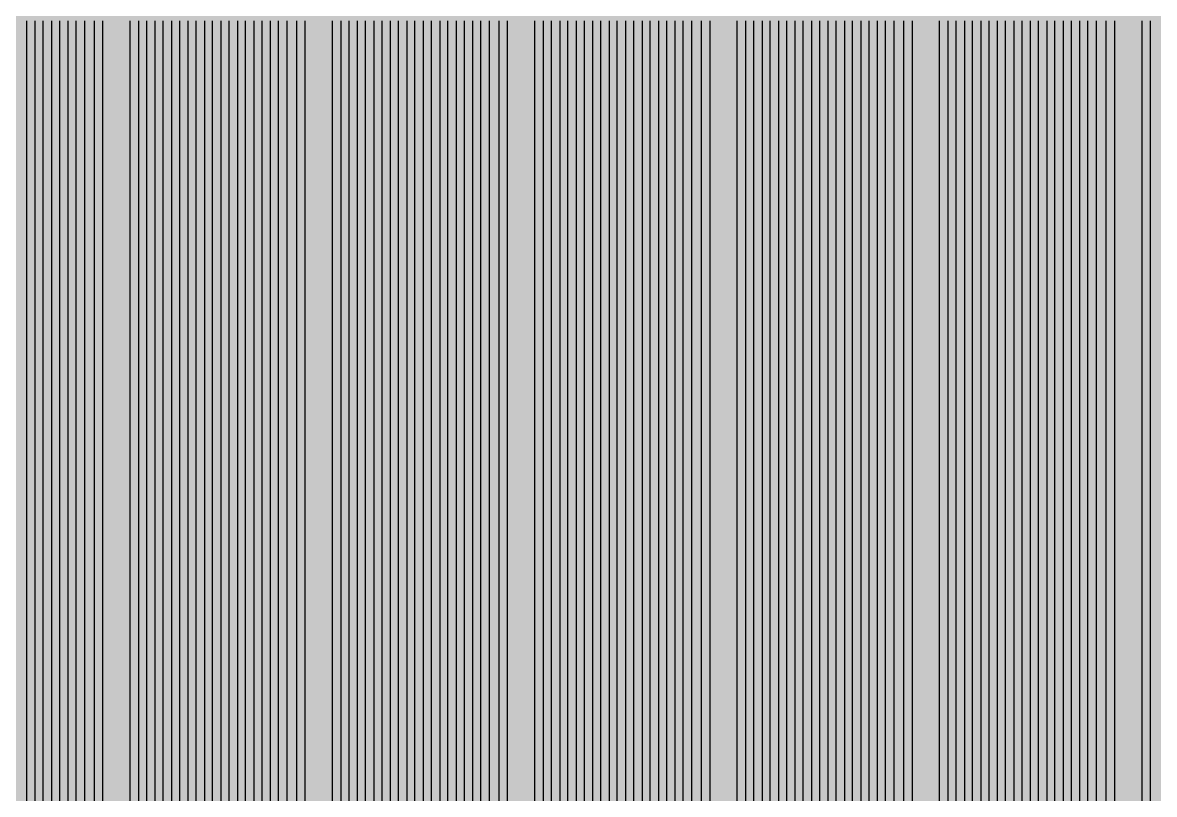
# Model space of a CAD drawing. Header units: metres. Extents: x -7240 to 10960, y -29667 to 1823.
# Drawn here: x 3114 to 3595, y -15561.6 to -15233.6 of the extents above; entities that cross this region are included whole.
import ezdxf

# ---------------------------------------------------------------- set-up
doc = ezdxf.new("R2010")
doc.units = ezdxf.units.M
doc.layers.add('Metal1', color=4, linetype='CONTINUOUS')
doc.layers.add('Polyimide', color=7, linetype='CONTINUOUS')

msp = doc.modelspace()

# ---------------------------------------------------------------- hatches: boundary and pattern name
at = {"layer": 'Polyimide'}
msp.add_hatch(color=7, dxfattribs=at).paths.add_polyline_path([(4088.45, -11806.89), (4098.72, -11851.21), (4115.58, -11893.47), (4138.63, -11932.7), (4167.35, -11967.99), (4201.08, -11998.53), (4239.03, -12023.62), (4280.35, -12042.68), (4349.18, -12073.73), (4413.2, -12113.76), (4471.26, -12162.04), (4522.3, -12217.69), (4565.39, -12279.7), (4599.74, -12346.94), (4624.73, -12418.19), (4639.91, -12492.16), (4645, -12567.5), (4639.91, -12642.84), (4624.73, -12716.8), (4599.74, -12788.06), (4565.39, -12855.3), (4522.3, -12917.31), (4471.26, -12972.96), (4413.2, -13021.24), (4349.18, -13061.27), (4280.35, -13092.32), (4239.03, -13111.38), (4201.08, -13136.47), (4167.35, -13167.01), (4138.63, -13202.3), (4115.58, -13241.52), (4098.72, -13283.78), (4088.45, -13328.11), (4085, -13373.48), (4085, -13567.5), (4099.45, -13861.55), (4142.64, -14152.77), (4214.18, -14438.35), (4313.36, -14715.55), (4439.24, -14981.69), (4590.59, -15234.21), (4765.97, -15470.68), (4963.68, -15688.82), (5181.82, -15886.53), (5418.29, -16061.91), (5670.81, -16213.26), (5936.95, -16339.14), (6214.15, -16438.32), (6499.73, -16509.85), (6790.95, -16553.05), (7085, -16567.5), (9960.38, -16567.5), (10038.79, -16571.35), (10116.45, -16582.87), (10192.6, -16601.95), (10266.52, -16628.4), (10337.49, -16661.96), (10404.83, -16702.32), (10467.89, -16749.09), (10526.06, -16801.81), (10578.78, -16859.98), (10625.55, -16923.04), (10665.91, -16990.38), (10699.48, -17061.35), (10725.93, -17135.27), (10745, -17211.43), (10756.52, -17289.08), (10760.38, -17367.5), (10760.38, -21957.3), (10721.61, -22012.91), (10685.97, -22070.59), (10653.58, -22130.14), (10624.53, -22191.39), (10598.92, -22254.16), (10576.82, -22318.25), (10558.3, -22383.46), (10543.41, -22449.6), (10532.21, -22516.46), (10524.72, -22583.84), (10520.97, -22651.53), (10520.97, -22719.32), (10524.72, -22787.01), (10532.21, -22854.38), (10543.41, -22921.24), (10558.3, -22987.38), (10576.82, -23052.6), (10598.92, -23116.68), (10624.53, -23179.45), (10653.58, -23240.71), (10685.97, -23300.26), (10721.61, -23357.93), (10760.38, -23413.54), (10760.38, -28667.5), (10756.52, -28745.91), (10745, -28823.57), (10725.93, -28899.73), (10699.48, -28973.65), (10665.91, -29044.62), (10625.55, -29111.96), (10578.78, -29175.01), (10526.06, -29233.19), (10467.89, -29285.91), (10404.83, -29332.68), (10337.49, -29373.04), (10266.52, -29406.6), (10192.6, -29433.05), (10116.45, -29452.13), (10038.79, -29463.65), (9960.38, -29467.5), (-6239.63, -29467.5), (-6318.04, -29463.65), (-6395.7, -29452.13), (-6471.85, -29433.05), (-6545.77, -29406.6), (-6616.74, -29373.04), (-6684.08, -29332.68), (-6747.14, -29285.91), (-6805.31, -29233.19), (-6858.03, -29175.01), (-6904.8, -29111.96), (-6945.16, -29044.62), (-6978.73, -28973.65), (-7005.18, -28899.73), (-7024.25, -28823.57), (-7035.77, -28745.91), (-7039.63, -28667.5), (-7039.63, -23426.32), (-6999.36, -23370.07), (-6962.33, -23311.63), (-6928.66, -23251.2), (-6898.45, -23188.96), (-6871.81, -23125.12), (-6848.81, -23059.88), (-6829.53, -22993.44), (-6814.04, -22926.02), (-6802.37, -22857.83), (-6794.57, -22789.09), (-6790.67, -22720.02), (-6790.67, -22650.84), (-6794.57, -22581.77), (-6802.37, -22513.03), (-6814.04, -22444.84), (-6829.53, -22377.42), (-6848.81, -22310.98), (-6871.81, -22245.74), (-6898.45, -22181.89), (-6928.66, -22119.66), (-6962.33, -22059.22), (-6999.36, -22000.79), (-7039.63, -21944.54), (-7039.63, -17367.5), (-7035.77, -17289.08), (-7024.25, -17211.43), (-7005.18, -17135.27), (-6978.73, -17061.35), (-6945.16, -16990.38), (-6904.8, -16923.04), (-6858.03, -16859.98), (-6805.31, -16801.81), (-6747.14, -16749.09), (-6684.08, -16702.32), (-6616.74, -16661.96), (-6545.77, -16628.4), (-6471.85, -16601.95), (-6395.7, -16582.87), (-6318.04, -16571.35), (-6239.63, -16567.5), (-3334, -16567.5), (-3039.95, -16553.05), (-2748.73, -16509.85), (-2463.15, -16438.32), (-2185.95, -16339.14), (-1919.81, -16213.26), (-1667.29, -16061.91), (-1430.82, -15886.53), (-1212.68, -15688.82), (-1014.97, -15470.68), (-839.59, -15234.21), (-688.24, -14981.69), (-562.36, -14715.55), (-463.18, -14438.35), (-391.64, -14152.77), (-348.45, -13861.55), (-334, -13567.5), (-334, -13373.48), (-337.45, -13328.11), (-347.72, -13283.78), (-364.58, -13241.52), (-387.63, -13202.3), (-416.35, -13167.01), (-450.08, -13136.47), (-488.03, -13111.38), (-529.35, -13092.32), (-529.35, -13092.32), (-598.18, -13061.27), (-662.2, -13021.24), (-720.26, -12972.96), (-771.3, -12917.31), (-814.39, -12855.3), (-848.74, -12788.06), (-873.73, -12716.8), (-888.91, -12642.84), (-894, -12567.5), (-888.91, -12492.16), (-873.73, -12418.19), (-848.74, -12346.94), (-814.39, -12279.7), (-771.3, -12217.69), (-720.26, -12162.04), (-662.2, -12113.76), (-598.18, -12073.73), (-529.35, -12042.68), (-488.03, -12023.62), (-450.08, -11998.53), (-416.35, -11967.99), (-387.63, -11932.7), (-364.58, -11893.47), (-347.72, -11851.21), (-337.45, -11806.89), (-334, -11761.52), (-334, -11074.31), (-337.45, -11028.94), (-347.72, -10984.62), (-364.58, -10942.36), (-387.63, -10903.13), (-416.35, -10867.84), (-450.08, -10837.3), (-488.03, -10812.21), (-529.35, -10793.16), (-529.35, -10793.16), (-598.18, -10762.1), (-662.2, -10722.07), (-720.26, -10673.8), (-771.3, -10618.15), (-814.39, -10556.13), (-848.74, -10488.89), (-873.73, -10417.64), (-888.91, -10343.67), (-894, -10268.33), (-888.91, -10192.99), (-873.73, -10119.03), (-848.74, -10047.77), (-814.39, -9980.53), (-771.3, -9918.52), (-720.26, -9862.87), (-662.2, -9814.59), (-598.18, -9774.56), (-529.35, -9743.51), (-488.03, -9724.45), (-450.08, -9699.36), (-416.35, -9668.82), (-387.63, -9633.53), (-364.58, -9594.31), (-347.72, -9552.05), (-337.45, -9507.72), (-334, -9462.35), (-334, -8775.14), (-337.45, -8729.78), (-347.72, -8685.45), (-364.58, -8643.19), (-387.63, -8603.96), (-416.35, -8568.68), (-450.08, -8538.14), (-488.03, -8513.05), (-529.35, -8493.99), (-529.35, -8493.99), (-598.18, -8462.94), (-662.2, -8422.91), (-720.26, -8374.63), (-771.3, -8318.98), (-814.39, -8256.97), (-848.74, -8189.73), (-873.73, -8118.47), (-888.91, -8044.5), (-894, -7969.17), (-888.91, -7893.83), (-873.73, -7819.86), (-848.74, -7748.61), (-814.39, -7681.36), (-771.3, -7619.35), (-720.26, -7563.7), (-662.2, -7515.42), (-598.18, -7475.4), (-529.35, -7444.34), (-529.35, -7444.34), (-488.03, -7425.28), (-450.08, -7400.2), (-416.35, -7369.66), (-387.63, -7334.37), (-364.58, -7295.14), (-347.72, -7252.88), (-337.45, -7208.56), (-334, -7163.19), (-334, -6475.98), (-337.45, -6430.61), (-347.72, -6386.29), (-364.58, -6344.02), (-387.63, -6304.8), (-416.35, -6269.51), (-450.08, -6238.97), (-488.03, -6213.88), (-529.35, -6194.82), (-529.35, -6194.82), (-598.18, -6163.77), (-662.2, -6123.74), (-720.26, -6075.46), (-771.3, -6019.81), (-814.39, -5957.8), (-848.74, -5890.56), (-873.73, -5819.31), (-888.91, -5745.34), (-894, -5670), (-888.91, -5594.66), (-873.73, -5520.69), (-848.74, -5449.44), (-814.39, -5382.2), (-771.3, -5320.19), (-720.26, -5264.54), (-662.2, -5216.26), (-598.18, -5176.23), (-529.35, -5145.18), (-529.35, -5145.18), (-488.03, -5126.12), (-450.08, -5101.03), (-416.35, -5070.49), (-387.63, -5035.2), (-364.58, -4995.98), (-347.72, -4953.71), (-337.45, -4909.39), (-334, -4864.02), (-334, 380), (-334, 1522.5), (-289, 1522.5), (-288.78, 1515.63), (-288.1, 1508.79), (-286.98, 1502.02), (-285.42, 1495.32), (-283.43, 1488.75), (-281.01, 1482.32), (-278.17, 1476.06), (-274.93, 1470), (-271.3, 1464.17), (-267.3, 1458.58), (-262.94, 1453.27), (-258.25, 1448.25), (-253.23, 1443.56), (-247.92, 1439.2), (-242.33, 1435.2), (-236.5, 1431.57), (-230.44, 1428.33), (-224.18, 1425.49), (-217.75, 1423.07), (-211.18, 1421.08), (-204.48, 1419.52), (-197.71, 1418.4), (-190.87, 1417.72), (-184, 1417.5), (-177.13, 1417.72), (-170.29, 1418.4), (-163.52, 1419.52), (-156.82, 1421.08), (-150.25, 1423.07), (-143.82, 1425.49), (-137.56, 1428.33), (-131.5, 1431.57), (-125.67, 1435.2), (-120.08, 1439.2), (-114.77, 1443.56), (-109.75, 1448.25), (-105.06, 1453.27), (-100.7, 1458.58), (-96.7, 1464.17), (-93.07, 1470), (-89.83, 1476.06), (-86.99, 1482.32), (-84.57, 1488.75), (-82.58, 1495.32), (-81.02, 1502.02), (-79.9, 1508.79), (-79.22, 1515.63), (-79, 1522.5), (1786, 1522.5), (3835, 1522.5), (3835.21, 1529.04), (3835.86, 1535.55), (3836.92, 1542.01), (3838.41, 1548.38), (3840.31, 1554.64), (3842.61, 1560.77), (3845.31, 1566.73), (3848.4, 1572.5), (3851.85, 1578.06), (3855.66, 1583.38), (3859.82, 1588.43), (3864.29, 1593.21), (3869.07, 1597.68), (3874.12, 1601.84), (3879.44, 1605.65), (3885, 1609.1), (3890.77, 1612.19), (3896.73, 1614.89), (3902.86, 1617.19), (3909.12, 1619.09), (3915.49, 1620.58), (3921.95, 1621.64), (3928.46, 1622.29), (3935, 1622.5), (3941.54, 1622.29), (3948.05, 1621.64), (3954.51, 1620.58), (3960.88, 1619.09), (3967.14, 1617.19), (3973.27, 1614.89), (3979.23, 1612.19), (3985, 1609.1), (3990.56, 1605.65), (3995.88, 1601.84), (4000.93, 1597.68), (4005.71, 1593.21), (4010.18, 1588.43), (4014.34, 1583.38), (4018.15, 1578.06), (4021.6, 1572.5), (4024.69, 1566.73), (4027.39, 1560.77), (4029.69, 1554.64), (4031.59, 1548.38), (4033.08, 1542.01), (4034.14, 1535.55), (4034.79, 1529.04), (4035, 1522.5), (4085, 1522.5), (4085, 380), (4085, 330), (4085, -4864.02), (4088.45, -4909.39), (4098.72, -4953.71), (4115.58, -4995.98), (4138.63, -5035.2), (4167.35, -5070.49), (4201.08, -5101.03), (4239.03, -5126.12), (4280.35, -5145.18), (4280.35, -5145.18), (4349.18, -5176.23), (4413.2, -5216.26), (4471.26, -5264.54), (4522.3, -5320.19), (4565.39, -5382.2), (4599.74, -5449.44), (4624.73, -5520.69), (4639.91, -5594.66), (4645, -5670), (4639.91, -5745.34), (4624.73, -5819.31), (4599.74, -5890.56), (4565.39, -5957.8), (4522.3, -6019.81), (4471.26, -6075.46), (4413.2, -6123.74), (4349.18, -6163.77), (4280.35, -6194.82), (4239.03, -6213.88), (4201.08, -6238.97), (4167.35, -6269.51), (4138.63, -6304.8), (4115.58, -6344.02), (4098.72, -6386.29), (4088.45, -6430.61), (4085, -6475.98), (4085, -11761.52), (4088.45, -11806.89)])

# ---------------------------------------------------------------- linework, layer by layer
at = {"layer": 'Metal1'}
for points in [[(3115.75, -15575.7), (3115.75, -15552.84), (3115.75, -15529.98), (3115.75, -15507.13), (3115.75, -15484.27), (3115.75, -15461.41), (3115.75, -15438.56), (3115.75, -15415.7), (3115.75, -15392.84), (3115.75, -15369.99), (3115.75, -15347.13), (3115.75, -15324.27), (3115.75, -15301.42), (3115.75, -15278.56), (3115.75, -15255.7), (3115.75, -15232.85)], [(3119.25, -15232.85), (3119.25, -15255.7), (3119.25, -15278.56), (3119.25, -15301.42), (3119.25, -15324.27), (3119.25, -15347.13), (3119.25, -15369.99), (3119.25, -15392.84), (3119.25, -15415.7), (3119.25, -15438.56), (3119.25, -15461.41), (3119.25, -15484.27), (3119.25, -15507.13), (3119.25, -15529.98), (3119.25, -15552.84), (3119.25, -15575.7)], [(3122.75, -15575.7), (3122.75, -15552.84), (3122.75, -15529.98), (3122.75, -15507.13), (3122.75, -15484.27), (3122.75, -15461.41), (3122.75, -15438.56), (3122.75, -15415.7), (3122.75, -15392.84), (3122.75, -15369.99), (3122.75, -15347.13), (3122.75, -15324.27), (3122.75, -15301.42), (3122.75, -15278.56), (3122.75, -15255.7), (3122.75, -15232.85)], [(3126.25, -15232.85), (3126.25, -15255.7), (3126.25, -15278.56), (3126.25, -15301.42), (3126.25, -15324.27), (3126.25, -15347.13), (3126.25, -15369.99), (3126.25, -15392.84), (3126.25, -15415.7), (3126.25, -15438.56), (3126.25, -15461.41), (3126.25, -15484.27), (3126.25, -15507.13), (3126.25, -15529.98), (3126.25, -15552.84), (3126.25, -15575.7)], [(3129.75, -15575.7), (3129.75, -15552.84), (3129.75, -15529.98), (3129.75, -15507.13), (3129.75, -15484.27), (3129.75, -15461.41), (3129.75, -15438.56), (3129.75, -15415.7), (3129.75, -15392.84), (3129.75, -15369.99), (3129.75, -15347.13), (3129.75, -15324.27), (3129.75, -15301.42), (3129.75, -15278.56), (3129.75, -15255.7), (3129.75, -15232.85)], [(3133.25, -15232.85), (3133.25, -15255.7), (3133.25, -15278.56), (3133.25, -15301.42), (3133.25, -15324.27), (3133.25, -15347.13), (3133.25, -15369.99), (3133.25, -15392.84), (3133.25, -15415.7), (3133.25, -15438.56), (3133.25, -15461.41), (3133.25, -15484.27), (3133.25, -15507.13), (3133.25, -15529.98), (3133.25, -15552.84), (3133.25, -15575.7)], [(3136.75, -15575.7), (3136.75, -15552.84), (3136.75, -15529.98), (3136.75, -15507.13), (3136.75, -15484.27), (3136.75, -15461.41), (3136.75, -15438.56), (3136.75, -15415.7), (3136.75, -15392.84), (3136.75, -15369.99), (3136.75, -15347.13), (3136.75, -15324.27), (3136.75, -15301.42), (3136.75, -15278.56), (3136.75, -15255.7), (3136.75, -15232.85)], [(3140.25, -15232.85), (3140.25, -15255.7), (3140.25, -15278.56), (3140.25, -15301.42), (3140.25, -15324.27), (3140.25, -15347.13), (3140.25, -15369.99), (3140.25, -15392.84), (3140.25, -15415.7), (3140.25, -15438.56), (3140.25, -15461.41), (3140.25, -15484.27), (3140.25, -15507.13), (3140.25, -15529.98), (3140.25, -15552.84), (3140.25, -15575.7)], [(3144.5, -15575.7), (3144.5, -15552.84), (3144.5, -15529.98), (3144.5, -15507.13), (3144.5, -15484.27), (3144.5, -15461.41), (3144.5, -15438.56), (3144.5, -15415.7), (3144.5, -15392.84), (3144.5, -15369.99), (3144.5, -15347.13), (3144.5, -15324.27), (3144.5, -15301.42), (3144.5, -15278.56), (3144.5, -15255.7), (3144.5, -15232.85)], [(3148, -15232.85), (3148, -15255.7), (3148, -15278.56), (3148, -15301.42), (3148, -15324.27), (3148, -15347.13), (3148, -15369.99), (3148, -15392.84), (3148, -15415.7), (3148, -15438.56), (3148, -15461.41), (3148, -15484.27), (3148, -15507.13), (3148, -15529.98), (3148, -15552.84), (3148, -15575.7)], [(3159.75, -15575.7), (3159.75, -15552.84), (3159.75, -15529.98), (3159.75, -15507.13), (3159.75, -15484.27), (3159.75, -15461.41), (3159.75, -15438.56), (3159.75, -15415.7), (3159.75, -15392.84), (3159.75, -15369.99), (3159.75, -15347.13), (3159.75, -15324.27), (3159.75, -15301.42), (3159.75, -15278.56), (3159.75, -15255.7), (3159.75, -15232.85)], [(3163.25, -15232.85), (3163.25, -15255.7), (3163.25, -15278.56), (3163.25, -15301.42), (3163.25, -15324.27), (3163.25, -15347.13), (3163.25, -15369.99), (3163.25, -15392.84), (3163.25, -15415.7), (3163.25, -15438.56), (3163.25, -15461.41), (3163.25, -15484.27), (3163.25, -15507.13), (3163.25, -15529.98), (3163.25, -15552.84), (3163.25, -15575.7)], [(3166.75, -15575.7), (3166.75, -15552.84), (3166.75, -15529.98), (3166.75, -15507.13), (3166.75, -15484.27), (3166.75, -15461.41), (3166.75, -15438.56), (3166.75, -15415.7), (3166.75, -15392.84), (3166.75, -15369.99), (3166.75, -15347.13), (3166.75, -15324.27), (3166.75, -15301.42), (3166.75, -15278.56), (3166.75, -15255.7), (3166.75, -15232.85)], [(3170.25, -15232.85), (3170.25, -15255.7), (3170.25, -15278.56), (3170.25, -15301.42), (3170.25, -15324.27), (3170.25, -15347.13), (3170.25, -15369.99), (3170.25, -15392.84), (3170.25, -15415.7), (3170.25, -15438.56), (3170.25, -15461.41), (3170.25, -15484.27), (3170.25, -15507.13), (3170.25, -15529.98), (3170.25, -15552.84), (3170.25, -15575.7)], [(3173.75, -15575.7), (3173.75, -15552.84), (3173.75, -15529.98), (3173.75, -15507.13), (3173.75, -15484.27), (3173.75, -15461.41), (3173.75, -15438.56), (3173.75, -15415.7), (3173.75, -15392.84), (3173.75, -15369.99), (3173.75, -15347.13), (3173.75, -15324.27), (3173.75, -15301.42), (3173.75, -15278.56), (3173.75, -15255.7), (3173.75, -15232.85)], [(3177.25, -15232.85), (3177.25, -15255.7), (3177.25, -15278.56), (3177.25, -15301.42), (3177.25, -15324.27), (3177.25, -15347.13), (3177.25, -15369.99), (3177.25, -15392.84), (3177.25, -15415.7), (3177.25, -15438.56), (3177.25, -15461.41), (3177.25, -15484.27), (3177.25, -15507.13), (3177.25, -15529.98), (3177.25, -15552.84), (3177.25, -15575.7)], [(3180.75, -15575.7), (3180.75, -15552.84), (3180.75, -15529.98), (3180.75, -15507.13), (3180.75, -15484.27), (3180.75, -15461.41), (3180.75, -15438.56), (3180.75, -15415.7), (3180.75, -15392.84), (3180.75, -15369.99), (3180.75, -15347.13), (3180.75, -15324.27), (3180.75, -15301.42), (3180.75, -15278.56), (3180.75, -15255.7), (3180.75, -15232.85)], [(3184.25, -15232.85), (3184.25, -15255.7), (3184.25, -15278.56), (3184.25, -15301.42), (3184.25, -15324.27), (3184.25, -15347.13), (3184.25, -15369.99), (3184.25, -15392.84), (3184.25, -15415.7), (3184.25, -15438.56), (3184.25, -15461.41), (3184.25, -15484.27), (3184.25, -15507.13), (3184.25, -15529.98), (3184.25, -15552.84), (3184.25, -15575.7)], [(3187.75, -15575.7), (3187.75, -15552.84), (3187.75, -15529.98), (3187.75, -15507.13), (3187.75, -15484.27), (3187.75, -15461.41), (3187.75, -15438.56), (3187.75, -15415.7), (3187.75, -15392.84), (3187.75, -15369.99), (3187.75, -15347.13), (3187.75, -15324.27), (3187.75, -15301.42), (3187.75, -15278.56), (3187.75, -15255.7), (3187.75, -15232.85)], [(3191.25, -15232.85), (3191.25, -15255.7), (3191.25, -15278.56), (3191.25, -15301.42), (3191.25, -15324.27), (3191.25, -15347.13), (3191.25, -15369.99), (3191.25, -15392.84), (3191.25, -15415.7), (3191.25, -15438.56), (3191.25, -15461.41), (3191.25, -15484.27), (3191.25, -15507.13), (3191.25, -15529.98), (3191.25, -15552.84), (3191.25, -15575.7)], [(3194.75, -15575.7), (3194.75, -15552.84), (3194.75, -15529.98), (3194.75, -15507.13), (3194.75, -15484.27), (3194.75, -15461.41), (3194.75, -15438.56), (3194.75, -15415.7), (3194.75, -15392.84), (3194.75, -15369.99), (3194.75, -15347.13), (3194.75, -15324.27), (3194.75, -15301.42), (3194.75, -15278.56), (3194.75, -15255.7), (3194.75, -15232.85)], [(3198.25, -15232.85), (3198.25, -15255.7), (3198.25, -15278.56), (3198.25, -15301.42), (3198.25, -15324.27), (3198.25, -15347.13), (3198.25, -15369.99), (3198.25, -15392.84), (3198.25, -15415.7), (3198.25, -15438.56), (3198.25, -15461.41), (3198.25, -15484.27), (3198.25, -15507.13), (3198.25, -15529.98), (3198.25, -15552.84), (3198.25, -15575.7)], [(3201.75, -15575.7), (3201.75, -15552.84), (3201.75, -15529.98), (3201.75, -15507.13), (3201.75, -15484.27), (3201.75, -15461.41), (3201.75, -15438.56), (3201.75, -15415.7), (3201.75, -15392.84), (3201.75, -15369.99), (3201.75, -15347.13), (3201.75, -15324.27), (3201.75, -15301.42), (3201.75, -15278.56), (3201.75, -15255.7), (3201.75, -15232.85)], [(3205.25, -15232.85), (3205.25, -15255.7), (3205.25, -15278.56), (3205.25, -15301.42), (3205.25, -15324.27), (3205.25, -15347.13), (3205.25, -15369.99), (3205.25, -15392.84), (3205.25, -15415.7), (3205.25, -15438.56), (3205.25, -15461.41), (3205.25, -15484.27), (3205.25, -15507.13), (3205.25, -15529.98), (3205.25, -15552.84), (3205.25, -15575.7)], [(3208.75, -15575.7), (3208.75, -15552.84), (3208.75, -15529.98), (3208.75, -15507.13), (3208.75, -15484.27), (3208.75, -15461.41), (3208.75, -15438.56), (3208.75, -15415.7), (3208.75, -15392.84), (3208.75, -15369.99), (3208.75, -15347.13), (3208.75, -15324.27), (3208.75, -15301.42), (3208.75, -15278.56), (3208.75, -15255.7), (3208.75, -15232.85)], [(3212.25, -15232.85), (3212.25, -15255.7), (3212.25, -15278.56), (3212.25, -15301.42), (3212.25, -15324.27), (3212.25, -15347.13), (3212.25, -15369.99), (3212.25, -15392.84), (3212.25, -15415.7), (3212.25, -15438.56), (3212.25, -15461.41), (3212.25, -15484.27), (3212.25, -15507.13), (3212.25, -15529.98), (3212.25, -15552.84), (3212.25, -15575.7)], [(3215.75, -15575.7), (3215.75, -15552.84), (3215.75, -15529.98), (3215.75, -15507.13), (3215.75, -15484.27), (3215.75, -15461.41), (3215.75, -15438.56), (3215.75, -15415.7), (3215.75, -15392.84), (3215.75, -15369.99), (3215.75, -15347.13), (3215.75, -15324.27), (3215.75, -15301.42), (3215.75, -15278.56), (3215.75, -15255.7), (3215.75, -15232.85)], [(3219.25, -15232.85), (3219.25, -15255.7), (3219.25, -15278.56), (3219.25, -15301.42), (3219.25, -15324.27), (3219.25, -15347.13), (3219.25, -15369.99), (3219.25, -15392.84), (3219.25, -15415.7), (3219.25, -15438.56), (3219.25, -15461.41), (3219.25, -15484.27), (3219.25, -15507.13), (3219.25, -15529.98), (3219.25, -15552.84), (3219.25, -15575.7)], [(3222.75, -15575.7), (3222.75, -15552.84), (3222.75, -15529.98), (3222.75, -15507.13), (3222.75, -15484.27), (3222.75, -15461.41), (3222.75, -15438.56), (3222.75, -15415.7), (3222.75, -15392.84), (3222.75, -15369.99), (3222.75, -15347.13), (3222.75, -15324.27), (3222.75, -15301.42), (3222.75, -15278.56), (3222.75, -15255.7), (3222.75, -15232.85)], [(3226.25, -15232.85), (3226.25, -15255.7), (3226.25, -15278.56), (3226.25, -15301.42), (3226.25, -15324.27), (3226.25, -15347.13), (3226.25, -15369.99), (3226.25, -15392.84), (3226.25, -15415.7), (3226.25, -15438.56), (3226.25, -15461.41), (3226.25, -15484.27), (3226.25, -15507.13), (3226.25, -15529.98), (3226.25, -15552.84), (3226.25, -15575.7)], [(3230.5, -15575.7), (3230.5, -15552.84), (3230.5, -15529.98), (3230.5, -15507.13), (3230.5, -15484.27), (3230.5, -15461.41), (3230.5, -15438.56), (3230.5, -15415.7), (3230.5, -15392.84), (3230.5, -15369.99), (3230.5, -15347.13), (3230.5, -15324.27), (3230.5, -15301.42), (3230.5, -15278.56), (3230.5, -15255.7), (3230.5, -15232.85)], [(3234, -15232.85), (3234, -15255.7), (3234, -15278.56), (3234, -15301.42), (3234, -15324.27), (3234, -15347.13), (3234, -15369.99), (3234, -15392.84), (3234, -15415.7), (3234, -15438.56), (3234, -15461.41), (3234, -15484.27), (3234, -15507.13), (3234, -15529.98), (3234, -15552.84), (3234, -15575.7)], [(3245.75, -15575.7), (3245.75, -15552.84), (3245.75, -15529.98), (3245.75, -15507.13), (3245.75, -15484.27), (3245.75, -15461.41), (3245.75, -15438.56), (3245.75, -15415.7), (3245.75, -15392.84), (3245.75, -15369.99), (3245.75, -15347.13), (3245.75, -15324.27), (3245.75, -15301.42), (3245.75, -15278.56), (3245.75, -15255.7), (3245.75, -15232.85)], [(3249.25, -15232.85), (3249.25, -15255.7), (3249.25, -15278.56), (3249.25, -15301.42), (3249.25, -15324.27), (3249.25, -15347.13), (3249.25, -15369.99), (3249.25, -15392.84), (3249.25, -15415.7), (3249.25, -15438.56), (3249.25, -15461.41), (3249.25, -15484.27), (3249.25, -15507.13), (3249.25, -15529.98), (3249.25, -15552.84), (3249.25, -15575.7)], [(3252.75, -15575.7), (3252.75, -15552.84), (3252.75, -15529.98), (3252.75, -15507.13), (3252.75, -15484.27), (3252.75, -15461.41), (3252.75, -15438.56), (3252.75, -15415.7), (3252.75, -15392.84), (3252.75, -15369.99), (3252.75, -15347.13), (3252.75, -15324.27), (3252.75, -15301.42), (3252.75, -15278.56), (3252.75, -15255.7), (3252.75, -15232.85)], [(3256.25, -15232.85), (3256.25, -15255.7), (3256.25, -15278.56), (3256.25, -15301.42), (3256.25, -15324.27), (3256.25, -15347.13), (3256.25, -15369.99), (3256.25, -15392.84), (3256.25, -15415.7), (3256.25, -15438.56), (3256.25, -15461.41), (3256.25, -15484.27), (3256.25, -15507.13), (3256.25, -15529.98), (3256.25, -15552.84), (3256.25, -15575.7)], [(3259.75, -15575.7), (3259.75, -15552.84), (3259.75, -15529.98), (3259.75, -15507.13), (3259.75, -15484.27), (3259.75, -15461.41), (3259.75, -15438.56), (3259.75, -15415.7), (3259.75, -15392.84), (3259.75, -15369.99), (3259.75, -15347.13), (3259.75, -15324.27), (3259.75, -15301.42), (3259.75, -15278.56), (3259.75, -15255.7), (3259.75, -15232.85)], [(3263.25, -15232.85), (3263.25, -15255.7), (3263.25, -15278.56), (3263.25, -15301.42), (3263.25, -15324.27), (3263.25, -15347.13), (3263.25, -15369.99), (3263.25, -15392.84), (3263.25, -15415.7), (3263.25, -15438.56), (3263.25, -15461.41), (3263.25, -15484.27), (3263.25, -15507.13), (3263.25, -15529.98), (3263.25, -15552.84), (3263.25, -15575.7)], [(3266.75, -15575.7), (3266.75, -15552.84), (3266.75, -15529.98), (3266.75, -15507.13), (3266.75, -15484.27), (3266.75, -15461.41), (3266.75, -15438.56), (3266.75, -15415.7), (3266.75, -15392.84), (3266.75, -15369.99), (3266.75, -15347.13), (3266.75, -15324.27), (3266.75, -15301.42), (3266.75, -15278.56), (3266.75, -15255.7), (3266.75, -15232.85)], [(3270.25, -15232.85), (3270.25, -15255.7), (3270.25, -15278.56), (3270.25, -15301.42), (3270.25, -15324.27), (3270.25, -15347.13), (3270.25, -15369.99), (3270.25, -15392.84), (3270.25, -15415.7), (3270.25, -15438.56), (3270.25, -15461.41), (3270.25, -15484.27), (3270.25, -15507.13), (3270.25, -15529.98), (3270.25, -15552.84), (3270.25, -15575.7)], [(3273.75, -15575.7), (3273.75, -15552.84), (3273.75, -15529.98), (3273.75, -15507.13), (3273.75, -15484.27), (3273.75, -15461.41), (3273.75, -15438.56), (3273.75, -15415.7), (3273.75, -15392.84), (3273.75, -15369.99), (3273.75, -15347.13), (3273.75, -15324.27), (3273.75, -15301.42), (3273.75, -15278.56), (3273.75, -15255.7), (3273.75, -15232.85)], [(3277.25, -15232.85), (3277.25, -15255.7), (3277.25, -15278.56), (3277.25, -15301.42), (3277.25, -15324.27), (3277.25, -15347.13), (3277.25, -15369.99), (3277.25, -15392.84), (3277.25, -15415.7), (3277.25, -15438.56), (3277.25, -15461.41), (3277.25, -15484.27), (3277.25, -15507.13), (3277.25, -15529.98), (3277.25, -15552.84), (3277.25, -15575.7)], [(3280.75, -15575.7), (3280.75, -15552.84), (3280.75, -15529.98), (3280.75, -15507.13), (3280.75, -15484.27), (3280.75, -15461.41), (3280.75, -15438.56), (3280.75, -15415.7), (3280.75, -15392.84), (3280.75, -15369.99), (3280.75, -15347.13), (3280.75, -15324.27), (3280.75, -15301.42), (3280.75, -15278.56), (3280.75, -15255.7), (3280.75, -15232.85)], [(3284.25, -15232.85), (3284.25, -15255.7), (3284.25, -15278.56), (3284.25, -15301.42), (3284.25, -15324.27), (3284.25, -15347.13), (3284.25, -15369.99), (3284.25, -15392.84), (3284.25, -15415.7), (3284.25, -15438.56), (3284.25, -15461.41), (3284.25, -15484.27), (3284.25, -15507.13), (3284.25, -15529.98), (3284.25, -15552.84), (3284.25, -15575.7)], [(3287.75, -15575.7), (3287.75, -15552.84), (3287.75, -15529.98), (3287.75, -15507.13), (3287.75, -15484.27), (3287.75, -15461.41), (3287.75, -15438.56), (3287.75, -15415.7), (3287.75, -15392.84), (3287.75, -15369.99), (3287.75, -15347.13), (3287.75, -15324.27), (3287.75, -15301.42), (3287.75, -15278.56), (3287.75, -15255.7), (3287.75, -15232.85)], [(3291.25, -15232.85), (3291.25, -15255.7), (3291.25, -15278.56), (3291.25, -15301.42), (3291.25, -15324.27), (3291.25, -15347.13), (3291.25, -15369.99), (3291.25, -15392.84), (3291.25, -15415.7), (3291.25, -15438.56), (3291.25, -15461.41), (3291.25, -15484.27), (3291.25, -15507.13), (3291.25, -15529.98), (3291.25, -15552.84), (3291.25, -15575.7)], [(3294.75, -15575.7), (3294.75, -15552.84), (3294.75, -15529.98), (3294.75, -15507.13), (3294.75, -15484.27), (3294.75, -15461.41), (3294.75, -15438.56), (3294.75, -15415.7), (3294.75, -15392.84), (3294.75, -15369.99), (3294.75, -15347.13), (3294.75, -15324.27), (3294.75, -15301.42), (3294.75, -15278.56), (3294.75, -15255.7), (3294.75, -15232.85)], [(3298.25, -15232.85), (3298.25, -15255.7), (3298.25, -15278.56), (3298.25, -15301.42), (3298.25, -15324.27), (3298.25, -15347.13), (3298.25, -15369.99), (3298.25, -15392.84), (3298.25, -15415.7), (3298.25, -15438.56), (3298.25, -15461.41), (3298.25, -15484.27), (3298.25, -15507.13), (3298.25, -15529.98), (3298.25, -15552.84), (3298.25, -15575.7)], [(3301.75, -15575.7), (3301.75, -15552.84), (3301.75, -15529.98), (3301.75, -15507.13), (3301.75, -15484.27), (3301.75, -15461.41), (3301.75, -15438.56), (3301.75, -15415.7), (3301.75, -15392.84), (3301.75, -15369.99), (3301.75, -15347.13), (3301.75, -15324.27), (3301.75, -15301.42), (3301.75, -15278.56), (3301.75, -15255.7), (3301.75, -15232.85)], [(3305.25, -15232.85), (3305.25, -15255.7), (3305.25, -15278.56), (3305.25, -15301.42), (3305.25, -15324.27), (3305.25, -15347.13), (3305.25, -15369.99), (3305.25, -15392.84), (3305.25, -15415.7), (3305.25, -15438.56), (3305.25, -15461.41), (3305.25, -15484.27), (3305.25, -15507.13), (3305.25, -15529.98), (3305.25, -15552.84), (3305.25, -15575.7)], [(3308.75, -15575.7), (3308.75, -15552.84), (3308.75, -15529.98), (3308.75, -15507.13), (3308.75, -15484.27), (3308.75, -15461.41), (3308.75, -15438.56), (3308.75, -15415.7), (3308.75, -15392.84), (3308.75, -15369.99), (3308.75, -15347.13), (3308.75, -15324.27), (3308.75, -15301.42), (3308.75, -15278.56), (3308.75, -15255.7), (3308.75, -15232.85)], [(3312.25, -15232.85), (3312.25, -15255.7), (3312.25, -15278.56), (3312.25, -15301.42), (3312.25, -15324.27), (3312.25, -15347.13), (3312.25, -15369.99), (3312.25, -15392.84), (3312.25, -15415.7), (3312.25, -15438.56), (3312.25, -15461.41), (3312.25, -15484.27), (3312.25, -15507.13), (3312.25, -15529.98), (3312.25, -15552.84), (3312.25, -15575.7)], [(3316.5, -15575.7), (3316.5, -15552.84), (3316.5, -15529.98), (3316.5, -15507.13), (3316.5, -15484.27), (3316.5, -15461.41), (3316.5, -15438.56), (3316.5, -15415.7), (3316.5, -15392.84), (3316.5, -15369.99), (3316.5, -15347.13), (3316.5, -15324.27), (3316.5, -15301.42), (3316.5, -15278.56), (3316.5, -15255.7), (3316.5, -15232.85)], [(3320, -15232.85), (3320, -15255.7), (3320, -15278.56), (3320, -15301.42), (3320, -15324.27), (3320, -15347.13), (3320, -15369.99), (3320, -15392.84), (3320, -15415.7), (3320, -15438.56), (3320, -15461.41), (3320, -15484.27), (3320, -15507.13), (3320, -15529.98), (3320, -15552.84), (3320, -15575.7)], [(3331.75, -15575.7), (3331.75, -15552.84), (3331.75, -15529.98), (3331.75, -15507.13), (3331.75, -15484.27), (3331.75, -15461.41), (3331.75, -15438.56), (3331.75, -15415.7), (3331.75, -15392.84), (3331.75, -15369.99), (3331.75, -15347.13), (3331.75, -15324.27), (3331.75, -15301.42), (3331.75, -15278.56), (3331.75, -15255.7), (3331.75, -15232.85)], [(3335.25, -15232.85), (3335.25, -15255.7), (3335.25, -15278.56), (3335.25, -15301.42), (3335.25, -15324.27), (3335.25, -15347.13), (3335.25, -15369.99), (3335.25, -15392.84), (3335.25, -15415.7), (3335.25, -15438.56), (3335.25, -15461.41), (3335.25, -15484.27), (3335.25, -15507.13), (3335.25, -15529.98), (3335.25, -15552.84), (3335.25, -15575.7)], [(3338.75, -15575.7), (3338.75, -15552.84), (3338.75, -15529.98), (3338.75, -15507.13), (3338.75, -15484.27), (3338.75, -15461.41), (3338.75, -15438.56), (3338.75, -15415.7), (3338.75, -15392.84), (3338.75, -15369.99), (3338.75, -15347.13), (3338.75, -15324.27), (3338.75, -15301.42), (3338.75, -15278.56), (3338.75, -15255.7), (3338.75, -15232.85)], [(3342.25, -15232.85), (3342.25, -15255.7), (3342.25, -15278.56), (3342.25, -15301.42), (3342.25, -15324.27), (3342.25, -15347.13), (3342.25, -15369.99), (3342.25, -15392.84), (3342.25, -15415.7), (3342.25, -15438.56), (3342.25, -15461.41), (3342.25, -15484.27), (3342.25, -15507.13), (3342.25, -15529.98), (3342.25, -15552.84), (3342.25, -15575.7)], [(3345.75, -15575.7), (3345.75, -15552.84), (3345.75, -15529.98), (3345.75, -15507.13), (3345.75, -15484.27), (3345.75, -15461.41), (3345.75, -15438.56), (3345.75, -15415.7), (3345.75, -15392.84), (3345.75, -15369.99), (3345.75, -15347.13), (3345.75, -15324.27), (3345.75, -15301.42), (3345.75, -15278.56), (3345.75, -15255.7), (3345.75, -15232.85)], [(3349.25, -15232.85), (3349.25, -15255.7), (3349.25, -15278.56), (3349.25, -15301.42), (3349.25, -15324.27), (3349.25, -15347.13), (3349.25, -15369.99), (3349.25, -15392.84), (3349.25, -15415.7), (3349.25, -15438.56), (3349.25, -15461.41), (3349.25, -15484.27), (3349.25, -15507.13), (3349.25, -15529.98), (3349.25, -15552.84), (3349.25, -15575.7)], [(3352.75, -15575.7), (3352.75, -15552.84), (3352.75, -15529.98), (3352.75, -15507.13), (3352.75, -15484.27), (3352.75, -15461.41), (3352.75, -15438.56), (3352.75, -15415.7), (3352.75, -15392.84), (3352.75, -15369.99), (3352.75, -15347.13), (3352.75, -15324.27), (3352.75, -15301.42), (3352.75, -15278.56), (3352.75, -15255.7), (3352.75, -15232.85)], [(3356.25, -15232.85), (3356.25, -15255.7), (3356.25, -15278.56), (3356.25, -15301.42), (3356.25, -15324.27), (3356.25, -15347.13), (3356.25, -15369.99), (3356.25, -15392.84), (3356.25, -15415.7), (3356.25, -15438.56), (3356.25, -15461.41), (3356.25, -15484.27), (3356.25, -15507.13), (3356.25, -15529.98), (3356.25, -15552.84), (3356.25, -15575.7)], [(3359.75, -15575.7), (3359.75, -15552.84), (3359.75, -15529.98), (3359.75, -15507.13), (3359.75, -15484.27), (3359.75, -15461.41), (3359.75, -15438.56), (3359.75, -15415.7), (3359.75, -15392.84), (3359.75, -15369.99), (3359.75, -15347.13), (3359.75, -15324.27), (3359.75, -15301.42), (3359.75, -15278.56), (3359.75, -15255.7), (3359.75, -15232.85)], [(3363.25, -15232.85), (3363.25, -15255.7), (3363.25, -15278.56), (3363.25, -15301.42), (3363.25, -15324.27), (3363.25, -15347.13), (3363.25, -15369.99), (3363.25, -15392.84), (3363.25, -15415.7), (3363.25, -15438.56), (3363.25, -15461.41), (3363.25, -15484.27), (3363.25, -15507.13), (3363.25, -15529.98), (3363.25, -15552.84), (3363.25, -15575.7)], [(3366.75, -15575.7), (3366.75, -15552.84), (3366.75, -15529.98), (3366.75, -15507.13), (3366.75, -15484.27), (3366.75, -15461.41), (3366.75, -15438.56), (3366.75, -15415.7), (3366.75, -15392.84), (3366.75, -15369.99), (3366.75, -15347.13), (3366.75, -15324.27), (3366.75, -15301.42), (3366.75, -15278.56), (3366.75, -15255.7), (3366.75, -15232.85)], [(3370.25, -15232.85), (3370.25, -15255.7), (3370.25, -15278.56), (3370.25, -15301.42), (3370.25, -15324.27), (3370.25, -15347.13), (3370.25, -15369.99), (3370.25, -15392.84), (3370.25, -15415.7), (3370.25, -15438.56), (3370.25, -15461.41), (3370.25, -15484.27), (3370.25, -15507.13), (3370.25, -15529.98), (3370.25, -15552.84), (3370.25, -15575.7)], [(3373.75, -15575.7), (3373.75, -15552.84), (3373.75, -15529.98), (3373.75, -15507.13), (3373.75, -15484.27), (3373.75, -15461.41), (3373.75, -15438.56), (3373.75, -15415.7), (3373.75, -15392.84), (3373.75, -15369.99), (3373.75, -15347.13), (3373.75, -15324.27), (3373.75, -15301.42), (3373.75, -15278.56), (3373.75, -15255.7), (3373.75, -15232.85)], [(3377.25, -15232.85), (3377.25, -15255.7), (3377.25, -15278.56), (3377.25, -15301.42), (3377.25, -15324.27), (3377.25, -15347.13), (3377.25, -15369.99), (3377.25, -15392.84), (3377.25, -15415.7), (3377.25, -15438.56), (3377.25, -15461.41), (3377.25, -15484.27), (3377.25, -15507.13), (3377.25, -15529.98), (3377.25, -15552.84), (3377.25, -15575.7)], [(3380.75, -15575.7), (3380.75, -15552.84), (3380.75, -15529.98), (3380.75, -15507.13), (3380.75, -15484.27), (3380.75, -15461.41), (3380.75, -15438.56), (3380.75, -15415.7), (3380.75, -15392.84), (3380.75, -15369.99), (3380.75, -15347.13), (3380.75, -15324.27), (3380.75, -15301.42), (3380.75, -15278.56), (3380.75, -15255.7), (3380.75, -15232.85)], [(3384.25, -15232.85), (3384.25, -15255.7), (3384.25, -15278.56), (3384.25, -15301.42), (3384.25, -15324.27), (3384.25, -15347.13), (3384.25, -15369.99), (3384.25, -15392.84), (3384.25, -15415.7), (3384.25, -15438.56), (3384.25, -15461.41), (3384.25, -15484.27), (3384.25, -15507.13), (3384.25, -15529.98), (3384.25, -15552.84), (3384.25, -15575.7)], [(3387.75, -15575.7), (3387.75, -15552.84), (3387.75, -15529.98), (3387.75, -15507.13), (3387.75, -15484.27), (3387.75, -15461.41), (3387.75, -15438.56), (3387.75, -15415.7), (3387.75, -15392.84), (3387.75, -15369.99), (3387.75, -15347.13), (3387.75, -15324.27), (3387.75, -15301.42), (3387.75, -15278.56), (3387.75, -15255.7), (3387.75, -15232.85)], [(3391.25, -15232.85), (3391.25, -15255.7), (3391.25, -15278.56), (3391.25, -15301.42), (3391.25, -15324.27), (3391.25, -15347.13), (3391.25, -15369.99), (3391.25, -15392.84), (3391.25, -15415.7), (3391.25, -15438.56), (3391.25, -15461.41), (3391.25, -15484.27), (3391.25, -15507.13), (3391.25, -15529.98), (3391.25, -15552.84), (3391.25, -15575.7)], [(3394.75, -15575.7), (3394.75, -15552.84), (3394.75, -15529.98), (3394.75, -15507.13), (3394.75, -15484.27), (3394.75, -15461.41), (3394.75, -15438.56), (3394.75, -15415.7), (3394.75, -15392.84), (3394.75, -15369.99), (3394.75, -15347.13), (3394.75, -15324.27), (3394.75, -15301.42), (3394.75, -15278.56), (3394.75, -15255.7), (3394.75, -15232.85)], [(3398.25, -15232.85), (3398.25, -15255.7), (3398.25, -15278.56), (3398.25, -15301.42), (3398.25, -15324.27), (3398.25, -15347.13), (3398.25, -15369.99), (3398.25, -15392.84), (3398.25, -15415.7), (3398.25, -15438.56), (3398.25, -15461.41), (3398.25, -15484.27), (3398.25, -15507.13), (3398.25, -15529.98), (3398.25, -15552.84), (3398.25, -15575.7)], [(3402.5, -15575.7), (3402.5, -15552.84), (3402.5, -15529.98), (3402.5, -15507.13), (3402.5, -15484.27), (3402.5, -15461.41), (3402.5, -15438.56), (3402.5, -15415.7), (3402.5, -15392.84), (3402.5, -15369.99), (3402.5, -15347.13), (3402.5, -15324.27), (3402.5, -15301.42), (3402.5, -15278.56), (3402.5, -15255.7), (3402.5, -15232.85)], [(3406, -15232.85), (3406, -15255.7), (3406, -15278.56), (3406, -15301.42), (3406, -15324.27), (3406, -15347.13), (3406, -15369.99), (3406, -15392.84), (3406, -15415.7), (3406, -15438.56), (3406, -15461.41), (3406, -15484.27), (3406, -15507.13), (3406, -15529.98), (3406, -15552.84), (3406, -15575.7)], [(3417.75, -15575.7), (3417.75, -15552.84), (3417.75, -15529.98), (3417.75, -15507.13), (3417.75, -15484.27), (3417.75, -15461.41), (3417.75, -15438.56), (3417.75, -15415.7), (3417.75, -15392.84), (3417.75, -15369.99), (3417.75, -15347.13), (3417.75, -15324.27), (3417.75, -15301.42), (3417.75, -15278.56), (3417.75, -15255.7), (3417.75, -15232.85)], [(3421.25, -15232.85), (3421.25, -15255.7), (3421.25, -15278.56), (3421.25, -15301.42), (3421.25, -15324.27), (3421.25, -15347.13), (3421.25, -15369.99), (3421.25, -15392.84), (3421.25, -15415.7), (3421.25, -15438.56), (3421.25, -15461.41), (3421.25, -15484.27), (3421.25, -15507.13), (3421.25, -15529.98), (3421.25, -15552.84), (3421.25, -15575.7)], [(3424.75, -15575.7), (3424.75, -15552.84), (3424.75, -15529.98), (3424.75, -15507.13), (3424.75, -15484.27), (3424.75, -15461.41), (3424.75, -15438.56), (3424.75, -15415.7), (3424.75, -15392.84), (3424.75, -15369.99), (3424.75, -15347.13), (3424.75, -15324.27), (3424.75, -15301.42), (3424.75, -15278.56), (3424.75, -15255.7), (3424.75, -15232.85)], [(3428.25, -15232.85), (3428.25, -15255.7), (3428.25, -15278.56), (3428.25, -15301.42), (3428.25, -15324.27), (3428.25, -15347.13), (3428.25, -15369.99), (3428.25, -15392.84), (3428.25, -15415.7), (3428.25, -15438.56), (3428.25, -15461.41), (3428.25, -15484.27), (3428.25, -15507.13), (3428.25, -15529.98), (3428.25, -15552.84), (3428.25, -15575.7)], [(3431.75, -15575.7), (3431.75, -15552.84), (3431.75, -15529.98), (3431.75, -15507.13), (3431.75, -15484.27), (3431.75, -15461.41), (3431.75, -15438.56), (3431.75, -15415.7), (3431.75, -15392.84), (3431.75, -15369.99), (3431.75, -15347.13), (3431.75, -15324.27), (3431.75, -15301.42), (3431.75, -15278.56), (3431.75, -15255.7), (3431.75, -15232.85)], [(3435.25, -15232.85), (3435.25, -15255.7), (3435.25, -15278.56), (3435.25, -15301.42), (3435.25, -15324.27), (3435.25, -15347.13), (3435.25, -15369.99), (3435.25, -15392.84), (3435.25, -15415.7), (3435.25, -15438.56), (3435.25, -15461.41), (3435.25, -15484.27), (3435.25, -15507.13), (3435.25, -15529.98), (3435.25, -15552.84), (3435.25, -15575.7)], [(3438.75, -15575.7), (3438.75, -15552.84), (3438.75, -15529.98), (3438.75, -15507.13), (3438.75, -15484.27), (3438.75, -15461.41), (3438.75, -15438.56), (3438.75, -15415.7), (3438.75, -15392.84), (3438.75, -15369.99), (3438.75, -15347.13), (3438.75, -15324.27), (3438.75, -15301.42), (3438.75, -15278.56), (3438.75, -15255.7), (3438.75, -15232.85)], [(3442.25, -15232.85), (3442.25, -15255.7), (3442.25, -15278.56), (3442.25, -15301.42), (3442.25, -15324.27), (3442.25, -15347.13), (3442.25, -15369.99), (3442.25, -15392.84), (3442.25, -15415.7), (3442.25, -15438.56), (3442.25, -15461.41), (3442.25, -15484.27), (3442.25, -15507.13), (3442.25, -15529.98), (3442.25, -15552.84), (3442.25, -15575.7)], [(3445.75, -15575.7), (3445.75, -15552.84), (3445.75, -15529.98), (3445.75, -15507.13), (3445.75, -15484.27), (3445.75, -15461.41), (3445.75, -15438.56), (3445.75, -15415.7), (3445.75, -15392.84), (3445.75, -15369.99), (3445.75, -15347.13), (3445.75, -15324.27), (3445.75, -15301.42), (3445.75, -15278.56), (3445.75, -15255.7), (3445.75, -15232.85)], [(3449.25, -15232.85), (3449.25, -15255.7), (3449.25, -15278.56), (3449.25, -15301.42), (3449.25, -15324.27), (3449.25, -15347.13), (3449.25, -15369.99), (3449.25, -15392.84), (3449.25, -15415.7), (3449.25, -15438.56), (3449.25, -15461.41), (3449.25, -15484.27), (3449.25, -15507.13), (3449.25, -15529.98), (3449.25, -15552.84), (3449.25, -15575.7)], [(3452.75, -15575.7), (3452.75, -15552.84), (3452.75, -15529.98), (3452.75, -15507.13), (3452.75, -15484.27), (3452.75, -15461.41), (3452.75, -15438.56), (3452.75, -15415.7), (3452.75, -15392.84), (3452.75, -15369.99), (3452.75, -15347.13), (3452.75, -15324.27), (3452.75, -15301.42), (3452.75, -15278.56), (3452.75, -15255.7), (3452.75, -15232.85)], [(3456.25, -15232.85), (3456.25, -15255.7), (3456.25, -15278.56), (3456.25, -15301.42), (3456.25, -15324.27), (3456.25, -15347.13), (3456.25, -15369.99), (3456.25, -15392.84), (3456.25, -15415.7), (3456.25, -15438.56), (3456.25, -15461.41), (3456.25, -15484.27), (3456.25, -15507.13), (3456.25, -15529.98), (3456.25, -15552.84), (3456.25, -15575.7)], [(3459.75, -15575.7), (3459.75, -15552.84), (3459.75, -15529.98), (3459.75, -15507.13), (3459.75, -15484.27), (3459.75, -15461.41), (3459.75, -15438.56), (3459.75, -15415.7), (3459.75, -15392.84), (3459.75, -15369.99), (3459.75, -15347.13), (3459.75, -15324.27), (3459.75, -15301.42), (3459.75, -15278.56), (3459.75, -15255.7), (3459.75, -15232.85)], [(3463.25, -15232.85), (3463.25, -15255.7), (3463.25, -15278.56), (3463.25, -15301.42), (3463.25, -15324.27), (3463.25, -15347.13), (3463.25, -15369.99), (3463.25, -15392.84), (3463.25, -15415.7), (3463.25, -15438.56), (3463.25, -15461.41), (3463.25, -15484.27), (3463.25, -15507.13), (3463.25, -15529.98), (3463.25, -15552.84), (3463.25, -15575.7)], [(3466.75, -15575.7), (3466.75, -15552.84), (3466.75, -15529.98), (3466.75, -15507.13), (3466.75, -15484.27), (3466.75, -15461.41), (3466.75, -15438.56), (3466.75, -15415.7), (3466.75, -15392.84), (3466.75, -15369.99), (3466.75, -15347.13), (3466.75, -15324.27), (3466.75, -15301.42), (3466.75, -15278.56), (3466.75, -15255.7), (3466.75, -15232.85)], [(3470.25, -15232.85), (3470.25, -15255.7), (3470.25, -15278.56), (3470.25, -15301.42), (3470.25, -15324.27), (3470.25, -15347.13), (3470.25, -15369.99), (3470.25, -15392.84), (3470.25, -15415.7), (3470.25, -15438.56), (3470.25, -15461.41), (3470.25, -15484.27), (3470.25, -15507.13), (3470.25, -15529.98), (3470.25, -15552.84), (3470.25, -15575.7)], [(3473.75, -15575.7), (3473.75, -15552.84), (3473.75, -15529.98), (3473.75, -15507.13), (3473.75, -15484.27), (3473.75, -15461.41), (3473.75, -15438.56), (3473.75, -15415.7), (3473.75, -15392.84), (3473.75, -15369.99), (3473.75, -15347.13), (3473.75, -15324.27), (3473.75, -15301.42), (3473.75, -15278.56), (3473.75, -15255.7), (3473.75, -15232.85)], [(3477.25, -15232.85), (3477.25, -15255.7), (3477.25, -15278.56), (3477.25, -15301.42), (3477.25, -15324.27), (3477.25, -15347.13), (3477.25, -15369.99), (3477.25, -15392.84), (3477.25, -15415.7), (3477.25, -15438.56), (3477.25, -15461.41), (3477.25, -15484.27), (3477.25, -15507.13), (3477.25, -15529.98), (3477.25, -15552.84), (3477.25, -15575.7)], [(3480.75, -15575.7), (3480.75, -15552.84), (3480.75, -15529.98), (3480.75, -15507.13), (3480.75, -15484.27), (3480.75, -15461.41), (3480.75, -15438.56), (3480.75, -15415.7), (3480.75, -15392.84), (3480.75, -15369.99), (3480.75, -15347.13), (3480.75, -15324.27), (3480.75, -15301.42), (3480.75, -15278.56), (3480.75, -15255.7), (3480.75, -15232.85)], [(3484.25, -15232.85), (3484.25, -15255.7), (3484.25, -15278.56), (3484.25, -15301.42), (3484.25, -15324.27), (3484.25, -15347.13), (3484.25, -15369.99), (3484.25, -15392.84), (3484.25, -15415.7), (3484.25, -15438.56), (3484.25, -15461.41), (3484.25, -15484.27), (3484.25, -15507.13), (3484.25, -15529.98), (3484.25, -15552.84), (3484.25, -15575.7)], [(3488.5, -15575.7), (3488.5, -15552.84), (3488.5, -15529.98), (3488.5, -15507.13), (3488.5, -15484.27), (3488.5, -15461.41), (3488.5, -15438.56), (3488.5, -15415.7), (3488.5, -15392.84), (3488.5, -15369.99), (3488.5, -15347.13), (3488.5, -15324.27), (3488.5, -15301.42), (3488.5, -15278.56), (3488.5, -15255.7), (3488.5, -15232.85)], [(3492, -15232.85), (3492, -15255.7), (3492, -15278.56), (3492, -15301.42), (3492, -15324.27), (3492, -15347.13), (3492, -15369.99), (3492, -15392.84), (3492, -15415.7), (3492, -15438.56), (3492, -15461.41), (3492, -15484.27), (3492, -15507.13), (3492, -15529.98), (3492, -15552.84), (3492, -15575.7)], [(3503.75, -15575.7), (3503.75, -15552.84), (3503.75, -15529.98), (3503.75, -15507.13), (3503.75, -15484.27), (3503.75, -15461.41), (3503.75, -15438.56), (3503.75, -15415.7), (3503.75, -15392.84), (3503.75, -15369.99), (3503.75, -15347.13), (3503.75, -15324.27), (3503.75, -15301.42), (3503.75, -15278.56), (3503.75, -15255.7), (3503.75, -15232.85)], [(3507.25, -15232.85), (3507.25, -15255.7), (3507.25, -15278.56), (3507.25, -15301.42), (3507.25, -15324.27), (3507.25, -15347.13), (3507.25, -15369.99), (3507.25, -15392.84), (3507.25, -15415.7), (3507.25, -15438.56), (3507.25, -15461.41), (3507.25, -15484.27), (3507.25, -15507.13), (3507.25, -15529.98), (3507.25, -15552.84), (3507.25, -15575.7)], [(3510.75, -15575.7), (3510.75, -15552.84), (3510.75, -15529.98), (3510.75, -15507.13), (3510.75, -15484.27), (3510.75, -15461.41), (3510.75, -15438.56), (3510.75, -15415.7), (3510.75, -15392.84), (3510.75, -15369.99), (3510.75, -15347.13), (3510.75, -15324.27), (3510.75, -15301.42), (3510.75, -15278.56), (3510.75, -15255.7), (3510.75, -15232.85)], [(3514.25, -15232.85), (3514.25, -15255.7), (3514.25, -15278.56), (3514.25, -15301.42), (3514.25, -15324.27), (3514.25, -15347.13), (3514.25, -15369.99), (3514.25, -15392.84), (3514.25, -15415.7), (3514.25, -15438.56), (3514.25, -15461.41), (3514.25, -15484.27), (3514.25, -15507.13), (3514.25, -15529.98), (3514.25, -15552.84), (3514.25, -15575.7)], [(3517.75, -15575.7), (3517.75, -15552.84), (3517.75, -15529.98), (3517.75, -15507.13), (3517.75, -15484.27), (3517.75, -15461.41), (3517.75, -15438.56), (3517.75, -15415.7), (3517.75, -15392.84), (3517.75, -15369.99), (3517.75, -15347.13), (3517.75, -15324.27), (3517.75, -15301.42), (3517.75, -15278.56), (3517.75, -15255.7), (3517.75, -15232.85)], [(3521.25, -15232.85), (3521.25, -15255.7), (3521.25, -15278.56), (3521.25, -15301.42), (3521.25, -15324.27), (3521.25, -15347.13), (3521.25, -15369.99), (3521.25, -15392.84), (3521.25, -15415.7), (3521.25, -15438.56), (3521.25, -15461.41), (3521.25, -15484.27), (3521.25, -15507.13), (3521.25, -15529.98), (3521.25, -15552.84), (3521.25, -15575.7)], [(3524.75, -15575.7), (3524.75, -15552.84), (3524.75, -15529.98), (3524.75, -15507.13), (3524.75, -15484.27), (3524.75, -15461.41), (3524.75, -15438.56), (3524.75, -15415.7), (3524.75, -15392.84), (3524.75, -15369.99), (3524.75, -15347.13), (3524.75, -15324.27), (3524.75, -15301.42), (3524.75, -15278.56), (3524.75, -15255.7), (3524.75, -15232.85)], [(3528.25, -15232.85), (3528.25, -15255.7), (3528.25, -15278.56), (3528.25, -15301.42), (3528.25, -15324.27), (3528.25, -15347.13), (3528.25, -15369.99), (3528.25, -15392.84), (3528.25, -15415.7), (3528.25, -15438.56), (3528.25, -15461.41), (3528.25, -15484.27), (3528.25, -15507.13), (3528.25, -15529.98), (3528.25, -15552.84), (3528.25, -15575.7)], [(3531.75, -15575.7), (3531.75, -15552.84), (3531.75, -15529.98), (3531.75, -15507.13), (3531.75, -15484.27), (3531.75, -15461.41), (3531.75, -15438.56), (3531.75, -15415.7), (3531.75, -15392.84), (3531.75, -15369.99), (3531.75, -15347.13), (3531.75, -15324.27), (3531.75, -15301.42), (3531.75, -15278.56), (3531.75, -15255.7), (3531.75, -15232.85)], [(3535.25, -15232.85), (3535.25, -15255.7), (3535.25, -15278.56), (3535.25, -15301.42), (3535.25, -15324.27), (3535.25, -15347.13), (3535.25, -15369.99), (3535.25, -15392.84), (3535.25, -15415.7), (3535.25, -15438.56), (3535.25, -15461.41), (3535.25, -15484.27), (3535.25, -15507.13), (3535.25, -15529.98), (3535.25, -15552.84), (3535.25, -15575.7)], [(3538.75, -15575.7), (3538.75, -15552.84), (3538.75, -15529.98), (3538.75, -15507.13), (3538.75, -15484.27), (3538.75, -15461.41), (3538.75, -15438.56), (3538.75, -15415.7), (3538.75, -15392.84), (3538.75, -15369.99), (3538.75, -15347.13), (3538.75, -15324.27), (3538.75, -15301.42), (3538.75, -15278.56), (3538.75, -15255.7), (3538.75, -15232.85)], [(3542.25, -15232.85), (3542.25, -15255.7), (3542.25, -15278.56), (3542.25, -15301.42), (3542.25, -15324.27), (3542.25, -15347.13), (3542.25, -15369.99), (3542.25, -15392.84), (3542.25, -15415.7), (3542.25, -15438.56), (3542.25, -15461.41), (3542.25, -15484.27), (3542.25, -15507.13), (3542.25, -15529.98), (3542.25, -15552.84), (3542.25, -15575.7)], [(3545.75, -15575.7), (3545.75, -15552.84), (3545.75, -15529.98), (3545.75, -15507.13), (3545.75, -15484.27), (3545.75, -15461.41), (3545.75, -15438.56), (3545.75, -15415.7), (3545.75, -15392.84), (3545.75, -15369.99), (3545.75, -15347.13), (3545.75, -15324.27), (3545.75, -15301.42), (3545.75, -15278.56), (3545.75, -15255.7), (3545.75, -15232.85)], [(3549.25, -15232.85), (3549.25, -15255.7), (3549.25, -15278.56), (3549.25, -15301.42), (3549.25, -15324.27), (3549.25, -15347.13), (3549.25, -15369.99), (3549.25, -15392.84), (3549.25, -15415.7), (3549.25, -15438.56), (3549.25, -15461.41), (3549.25, -15484.27), (3549.25, -15507.13), (3549.25, -15529.98), (3549.25, -15552.84), (3549.25, -15575.7)], [(3552.75, -15575.7), (3552.75, -15552.84), (3552.75, -15529.98), (3552.75, -15507.13), (3552.75, -15484.27), (3552.75, -15461.41), (3552.75, -15438.56), (3552.75, -15415.7), (3552.75, -15392.84), (3552.75, -15369.99), (3552.75, -15347.13), (3552.75, -15324.27), (3552.75, -15301.42), (3552.75, -15278.56), (3552.75, -15255.7), (3552.75, -15232.85)], [(3556.25, -15232.85), (3556.25, -15255.7), (3556.25, -15278.56), (3556.25, -15301.42), (3556.25, -15324.27), (3556.25, -15347.13), (3556.25, -15369.99), (3556.25, -15392.84), (3556.25, -15415.7), (3556.25, -15438.56), (3556.25, -15461.41), (3556.25, -15484.27), (3556.25, -15507.13), (3556.25, -15529.98), (3556.25, -15552.84), (3556.25, -15575.7)], [(3559.75, -15575.7), (3559.75, -15552.84), (3559.75, -15529.98), (3559.75, -15507.13), (3559.75, -15484.27), (3559.75, -15461.41), (3559.75, -15438.56), (3559.75, -15415.7), (3559.75, -15392.84), (3559.75, -15369.99), (3559.75, -15347.13), (3559.75, -15324.27), (3559.75, -15301.42), (3559.75, -15278.56), (3559.75, -15255.7), (3559.75, -15232.85)], [(3563.25, -15232.85), (3563.25, -15255.7), (3563.25, -15278.56), (3563.25, -15301.42), (3563.25, -15324.27), (3563.25, -15347.13), (3563.25, -15369.99), (3563.25, -15392.84), (3563.25, -15415.7), (3563.25, -15438.56), (3563.25, -15461.41), (3563.25, -15484.27), (3563.25, -15507.13), (3563.25, -15529.98), (3563.25, -15552.84), (3563.25, -15575.7)], [(3566.75, -15575.7), (3566.75, -15552.84), (3566.75, -15529.98), (3566.75, -15507.13), (3566.75, -15484.27), (3566.75, -15461.41), (3566.75, -15438.56), (3566.75, -15415.7), (3566.75, -15392.84), (3566.75, -15369.99), (3566.75, -15347.13), (3566.75, -15324.27), (3566.75, -15301.42), (3566.75, -15278.56), (3566.75, -15255.7), (3566.75, -15232.85)], [(3570.25, -15232.85), (3570.25, -15255.7), (3570.25, -15278.56), (3570.25, -15301.42), (3570.25, -15324.27), (3570.25, -15347.13), (3570.25, -15369.99), (3570.25, -15392.84), (3570.25, -15415.7), (3570.25, -15438.56), (3570.25, -15461.41), (3570.25, -15484.27), (3570.25, -15507.13), (3570.25, -15529.98), (3570.25, -15552.84), (3570.25, -15575.7)], [(3574.5, -15575.7), (3574.5, -15552.84), (3574.5, -15529.98), (3574.5, -15507.13), (3574.5, -15484.27), (3574.5, -15461.41), (3574.5, -15438.56), (3574.5, -15415.7), (3574.5, -15392.84), (3574.5, -15369.99), (3574.5, -15347.13), (3574.5, -15324.27), (3574.5, -15301.42), (3574.5, -15278.56), (3574.5, -15255.7), (3574.5, -15232.85)], [(3578, -15232.85), (3578, -15255.7), (3578, -15278.56), (3578, -15301.42), (3578, -15324.27), (3578, -15347.13), (3578, -15369.99), (3578, -15392.84), (3578, -15415.7), (3578, -15438.56), (3578, -15461.41), (3578, -15484.27), (3578, -15507.13), (3578, -15529.98), (3578, -15552.84), (3578, -15575.7)], [(3589.75, -15575.7), (3589.75, -15552.84), (3589.75, -15529.98), (3589.75, -15507.13), (3589.75, -15484.27), (3589.75, -15461.41), (3589.75, -15438.56), (3589.75, -15415.7), (3589.75, -15392.84), (3589.75, -15369.99), (3589.75, -15347.13), (3589.75, -15324.27), (3589.75, -15301.42), (3589.75, -15278.56), (3589.75, -15255.7), (3589.75, -15232.85)], [(3593.25, -15232.85), (3593.25, -15255.7), (3593.25, -15278.56), (3593.25, -15301.42), (3593.25, -15324.27), (3593.25, -15347.13), (3593.25, -15369.99), (3593.25, -15392.84), (3593.25, -15415.7), (3593.25, -15438.56), (3593.25, -15461.41), (3593.25, -15484.27), (3593.25, -15507.13), (3593.25, -15529.98), (3593.25, -15552.84), (3593.25, -15575.7)]]:
    msp.add_lwpolyline(points, dxfattribs=at)

doc.saveas('drawing.dxf')
